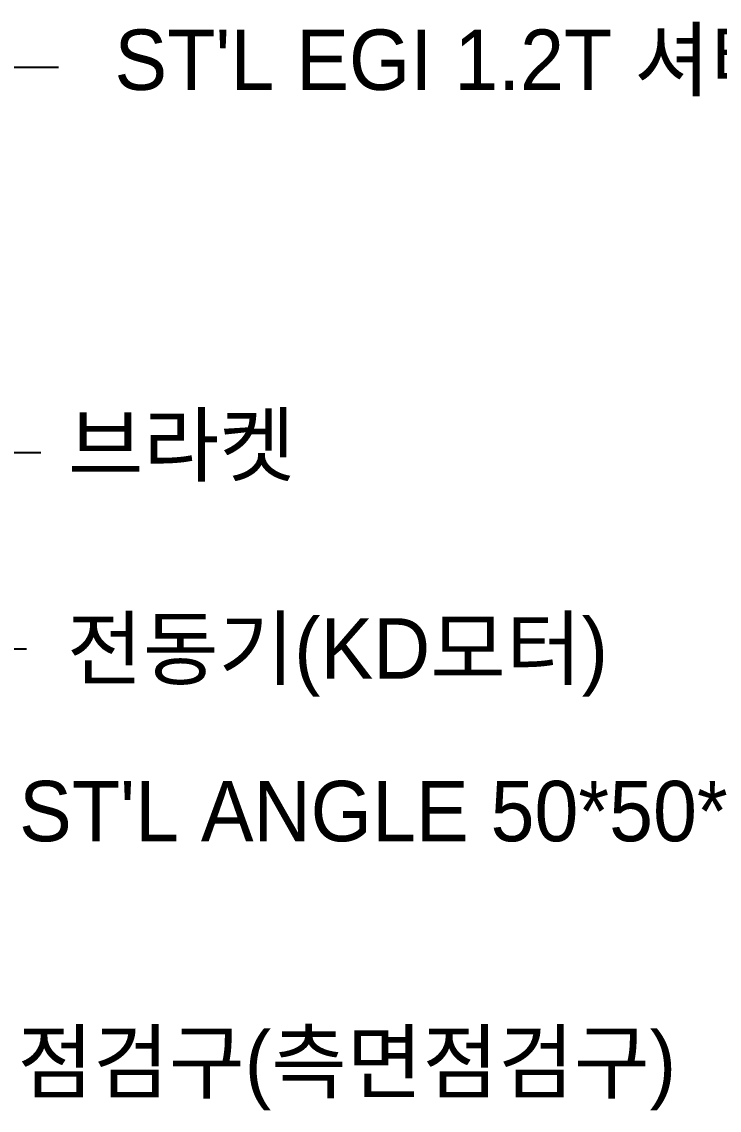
# Model space of a CAD drawing. Header units: millimetres. Extents: x -6941 to 136681, y 2065 to 58366.
# Drawn here: x 132650 to 133731, y 10533 to 12218 of the extents above; entities that cross this region are included whole.
import ezdxf

# ---------------------------------------------------------------- set-up
doc = ezdxf.new("R2010")
doc.units = ezdxf.units.MM
doc.header["$LTSCALE"] = 4
doc.header["$MEASUREMENT"] = 0
doc.layers.get('0').update_dxf_attribs({"linetype": 'CONTINUOUS'})
doc.layers.add('실명박스', color=7, linetype='CONTINUOUS')
doc.styles.add('돋움', font='')
doc.styles.get('돋움').set_extended_font_data('Dotum')

msp = doc.modelspace()

# ---------------------------------------------------------------- linework, layer by layer
at = {"linetype": 'Continuous'}
for p, q in [((132707.09, 12147.04), (132415.38, 12147.04)), ((131848.4, 11550.95), (132679.79, 11550.95)), ((132441.52, 11247.3), (132657.47, 11247.3))]:
    msp.add_line(p, q, dxfattribs=at)

# ---------------------------------------------------------------- texts
at = {"layer": '실명박스', "color": 3, "ltscale": 0.15, "style": '돋움'}
for s, p in [("ST'L EGI 1.2T 셔터박스", (132793.81, 12112.55, 0)), ('브라켓', (132721.44, 11516.21, 0)), ('전동기(KD모터)', (132720.23, 11200.93, 0)), ("ST'L ANGLE 50*50*4T", (132646.05, 10949.07, 0)), ('점검구(측면점검구)', (132643.62, 10560.75, 0))]:
    msp.add_text(s, height=93.521, dxfattribs=at).set_placement(p)

doc.saveas('drawing.dxf')
